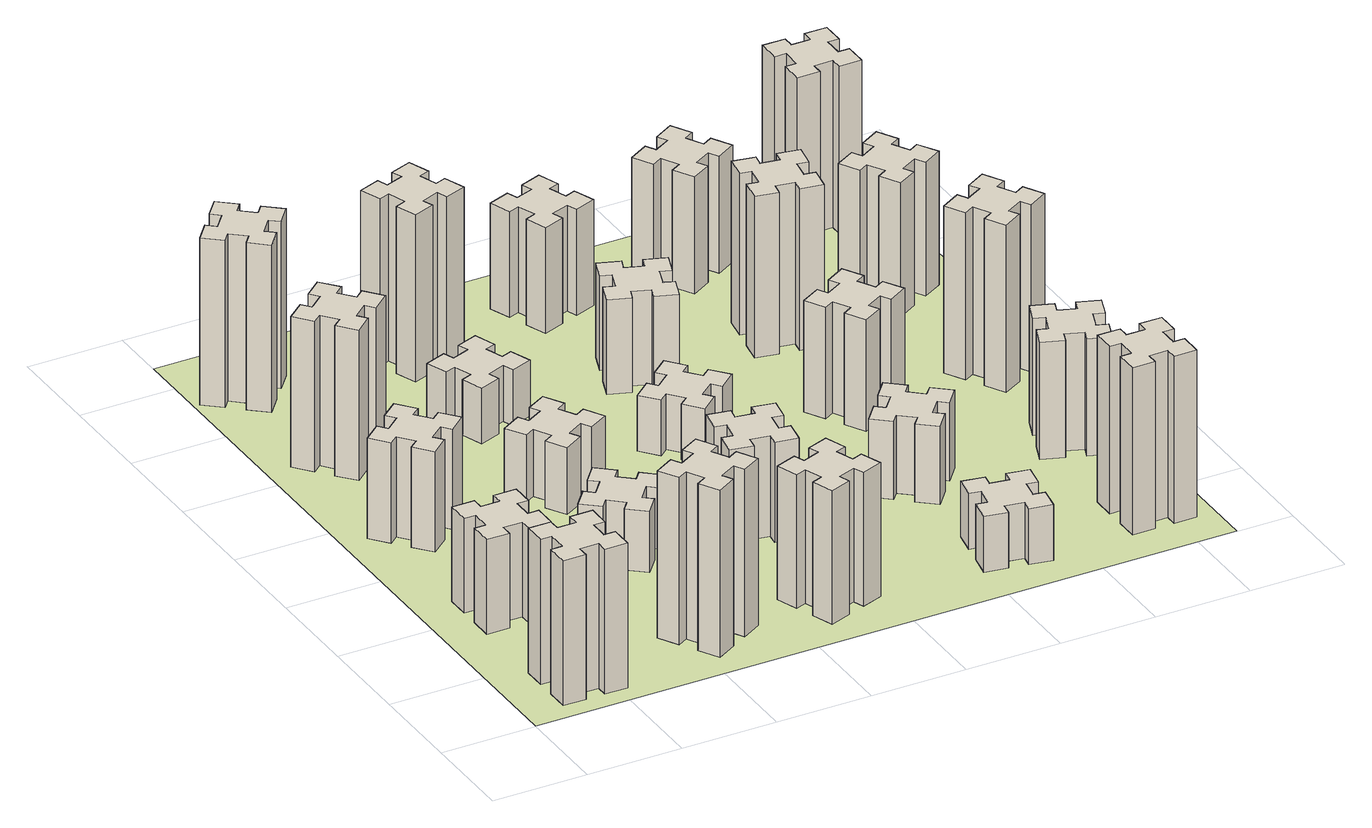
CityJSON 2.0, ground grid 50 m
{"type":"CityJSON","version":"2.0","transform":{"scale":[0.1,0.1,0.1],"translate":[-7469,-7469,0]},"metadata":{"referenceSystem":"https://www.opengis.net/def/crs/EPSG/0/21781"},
"CityObjects":{
"building1":{"type":"Building","attributes":{"class":"1000","function":"1000","usage":"1000","yearOfConstruction":2016,"roofType":"1000","measuredHeight":78,"storeysAboveGround":30,"storeysBelowGround":0},"geometry":[{"type":"Solid","lod":"1","boundaries":[[[[0,1,2,3,4,5,6,7,8,9,10,11,12,13,14,15,16,17,18,19]],[[17,16,20,21]],[[16,15,22,20]],[[15,14,23,22]],[[14,13,24,23]],[[13,12,25,24]],[[12,11,26,25]],[[11,10,27,26]],[[10,9,28,27]],[[9,8,29,28]],[[8,7,30,29]],[[7,6,31,30]],[[6,5,32,31]],[[5,4,33,32]],[[4,3,34,33]],[[3,2,35,34]],[[2,1,36,35]],[[1,0,37,36]],[[0,19,38,37]],[[19,18,39,38]],[[18,17,21,39]],[[24,25,26,27,28,29,30,31,32,33,34,35,36,37,38,39,21,20,22,23]]]]}]},
"building2":{"type":"Building","attributes":{"class":"1000","function":"1000","usage":"1000","yearOfConstruction":2016,"roofType":"1000","measuredHeight":51,"storeysAboveGround":30,"storeysBelowGround":0},"geometry":[{"type":"Solid","lod":"1","boundaries":[[[[40,41,42,43,44,45,46,47,48,49,50,51,52,53,54,55,56,57,58,59]],[[57,56,60,61]],[[56,55,62,60]],[[55,54,63,62]],[[54,53,64,63]],[[53,52,65,64]],[[52,51,66,65]],[[51,50,67,66]],[[50,49,68,67]],[[49,48,69,68]],[[48,47,70,69]],[[47,46,71,70]],[[46,45,72,71]],[[45,44,73,72]],[[44,43,74,73]],[[43,42,75,74]],[[42,41,76,75]],[[41,40,77,76]],[[40,59,78,77]],[[59,58,79,78]],[[58,57,61,79]],[[64,65,66,67,68,69,70,71,72,73,74,75,76,77,78,79,61,60,62,63]]]]}]},
"building3":{"type":"Building","attributes":{"class":"1000","function":"1000","usage":"1000","yearOfConstruction":2016,"roofType":"1000","measuredHeight":54,"storeysAboveGround":30,"storeysBelowGround":0},"geometry":[{"type":"Solid","lod":"1","boundaries":[[[[80,81,82,83,84,85,86,87,88,89,90,91,92,93,94,95,96,97,98,99]],[[97,96,100,101]],[[96,95,102,100]],[[95,94,103,102]],[[94,93,104,103]],[[93,92,105,104]],[[92,91,106,105]],[[91,90,107,106]],[[90,89,108,107]],[[89,88,109,108]],[[88,87,110,109]],[[87,86,111,110]],[[86,85,112,111]],[[85,84,113,112]],[[84,83,114,113]],[[83,82,115,114]],[[82,81,116,115]],[[81,80,117,116]],[[80,99,118,117]],[[99,98,119,118]],[[98,97,101,119]],[[104,105,106,107,108,109,110,111,112,113,114,115,116,117,118,119,101,100,102,103]]]]}]},
"building4":{"type":"Building","attributes":{"class":"1000","function":"1000","usage":"1000","yearOfConstruction":2016,"roofType":"1000","measuredHeight":81,"storeysAboveGround":30,"storeysBelowGround":0},"geometry":[{"type":"Solid","lod":"1","boundaries":[[[[120,121,122,123,124,125,126,127,128,129,130,131,132,133,134,135,136,137,138,139]],[[137,136,140,141]],[[136,135,142,140]],[[135,134,143,142]],[[134,133,144,143]],[[133,132,145,144]],[[132,131,146,145]],[[131,130,147,146]],[[130,129,148,147]],[[129,128,149,148]],[[128,127,150,149]],[[127,126,151,150]],[[126,125,152,151]],[[125,124,153,152]],[[124,123,154,153]],[[123,122,155,154]],[[122,121,156,155]],[[121,120,157,156]],[[120,139,158,157]],[[139,138,159,158]],[[138,137,141,159]],[[144,145,146,147,148,149,150,151,152,153,154,155,156,157,158,159,141,140,142,143]]]]}]},
"building5":{"type":"Building","attributes":{"class":"1000","function":"1000","usage":"1000","yearOfConstruction":2016,"roofType":"1000","measuredHeight":90,"storeysAboveGround":30,"storeysBelowGround":0},"geometry":[{"type":"Solid","lod":"1","boundaries":[[[[160,161,162,163,164,165,166,167,168,169,170,171,172,173,174,175,176,177,178,179]],[[177,176,180,181]],[[176,175,182,180]],[[175,174,183,182]],[[174,173,184,183]],[[173,172,185,184]],[[172,171,186,185]],[[171,170,187,186]],[[170,169,188,187]],[[169,168,189,188]],[[168,167,190,189]],[[167,166,191,190]],[[166,165,192,191]],[[165,164,193,192]],[[164,163,194,193]],[[163,162,195,194]],[[162,161,196,195]],[[161,160,197,196]],[[160,179,198,197]],[[179,178,199,198]],[[178,177,181,199]],[[184,185,186,187,188,189,190,191,192,193,194,195,196,197,198,199,181,180,182,183]]]]}]},
"building6":{"type":"Building","attributes":{"class":"1000","function":"1000","usage":"1000","yearOfConstruction":2016,"roofType":"1000","measuredHeight":90,"storeysAboveGround":30,"storeysBelowGround":0},"geometry":[{"type":"Solid","lod":"1","boundaries":[[[[200,201,202,203,204,205,206,207,208,209,210,211,212,213,214,215,216,217,218,219]],[[217,216,220,221]],[[216,215,222,220]],[[215,214,223,222]],[[214,213,224,223]],[[213,212,225,224]],[[212,211,226,225]],[[211,210,227,226]],[[210,209,228,227]],[[209,208,229,228]],[[208,207,230,229]],[[207,206,231,230]],[[206,205,232,231]],[[205,204,233,232]],[[204,203,234,233]],[[203,202,235,234]],[[202,201,236,235]],[[201,200,237,236]],[[200,219,238,237]],[[219,218,239,238]],[[218,217,221,239]],[[224,225,226,227,228,229,230,231,232,233,234,235,236,237,238,239,221,220,222,223]]]]}]},
"building7":{"type":"Building","attributes":{"class":"1000","function":"1000","usage":"1000","yearOfConstruction":2016,"roofType":"1000","measuredHeight":33,"storeysAboveGround":30,"storeysBelowGround":0},"geometry":[{"type":"Solid","lod":"1","boundaries":[[[[240,241,242,243,244,245,246,247,248,249,250,251,252,253,254,255,256,257,258,259]],[[257,256,260,261]],[[256,255,262,260]],[[255,254,263,262]],[[254,253,264,263]],[[253,252,265,264]],[[252,251,266,265]],[[251,250,267,266]],[[250,249,268,267]],[[249,248,269,268]],[[248,247,270,269]],[[247,246,271,270]],[[246,245,272,271]],[[245,244,273,272]],[[244,243,274,273]],[[243,242,275,274]],[[242,241,276,275]],[[241,240,277,276]],[[240,259,278,277]],[[259,258,279,278]],[[258,257,261,279]],[[264,265,266,267,268,269,270,271,272,273,274,275,276,277,278,279,261,260,262,263]]]]}]},
"building8":{"type":"Building","attributes":{"class":"1000","function":"1000","usage":"1000","yearOfConstruction":2016,"roofType":"1000","measuredHeight":36,"storeysAboveGround":30,"storeysBelowGround":0},"geometry":[{"type":"Solid","lod":"1","boundaries":[[[[280,281,282,283,284,285,286,287,288,289,290,291,292,293,294,295,296,297,298,299]],[[297,296,300,301]],[[296,295,302,300]],[[295,294,303,302]],[[294,293,304,303]],[[293,292,305,304]],[[292,291,306,305]],[[291,290,307,306]],[[290,289,308,307]],[[289,288,309,308]],[[288,287,310,309]],[[287,286,311,310]],[[286,285,312,311]],[[285,284,313,312]],[[284,283,314,313]],[[283,282,315,314]],[[282,281,316,315]],[[281,280,317,316]],[[280,299,318,317]],[[299,298,319,318]],[[298,297,301,319]],[[304,305,306,307,308,309,310,311,312,313,314,315,316,317,318,319,301,300,302,303]]]]}]},
"building9":{"type":"Building","attributes":{"class":"1000","function":"1000","usage":"1000","yearOfConstruction":2016,"roofType":"1000","measuredHeight":72,"storeysAboveGround":30,"storeysBelowGround":0},"geometry":[{"type":"Solid","lod":"1","boundaries":[[[[320,321,322,323,324,325,326,327,328,329,330,331,332,333,334,335,336,337,338,339]],[[337,336,340,341]],[[336,335,342,340]],[[335,334,343,342]],[[334,333,344,343]],[[333,332,345,344]],[[332,331,346,345]],[[331,330,347,346]],[[330,329,348,347]],[[329,328,349,348]],[[328,327,350,349]],[[327,326,351,350]],[[326,325,352,351]],[[325,324,353,352]],[[324,323,354,353]],[[323,322,355,354]],[[322,321,356,355]],[[321,320,357,356]],[[320,339,358,357]],[[339,338,359,358]],[[338,337,341,359]],[[344,345,346,347,348,349,350,351,352,353,354,355,356,357,358,359,341,340,342,343]]]]}]},
"building10":{"type":"Building","attributes":{"class":"1000","function":"1000","usage":"1000","yearOfConstruction":2016,"roofType":"1000","measuredHeight":30,"storeysAboveGround":30,"storeysBelowGround":0},"geometry":[{"type":"Solid","lod":"1","boundaries":[[[[360,361,362,363,364,365,366,367,368,369,370,371,372,373,374,375,376,377,378,379]],[[377,376,380,381]],[[376,375,382,380]],[[375,374,383,382]],[[374,373,384,383]],[[373,372,385,384]],[[372,371,386,385]],[[371,370,387,386]],[[370,369,388,387]],[[369,368,389,388]],[[368,367,390,389]],[[367,366,391,390]],[[366,365,392,391]],[[365,364,393,392]],[[364,363,394,393]],[[363,362,395,394]],[[362,361,396,395]],[[361,360,397,396]],[[360,379,398,397]],[[379,378,399,398]],[[378,377,381,399]],[[384,385,386,387,388,389,390,391,392,393,394,395,396,397,398,399,381,380,382,383]]]]}]},
"building11":{"type":"Building","attributes":{"class":"1000","function":"1000","usage":"1000","yearOfConstruction":2016,"roofType":"1000","measuredHeight":90,"storeysAboveGround":30,"storeysBelowGround":0},"geometry":[{"type":"Solid","lod":"1","boundaries":[[[[400,401,402,403,404,405,406,407,408,409,410,411,412,413,414,415,416,417,418,419]],[[417,416,420,421]],[[416,415,422,420]],[[415,414,423,422]],[[414,413,424,423]],[[413,412,425,424]],[[412,411,426,425]],[[411,410,427,426]],[[410,409,428,427]],[[409,408,429,428]],[[408,407,430,429]],[[407,406,431,430]],[[406,405,432,431]],[[405,404,433,432]],[[404,403,434,433]],[[403,402,435,434]],[[402,401,436,435]],[[401,400,437,436]],[[400,419,438,437]],[[419,418,439,438]],[[418,417,421,439]],[[424,425,426,427,428,429,430,431,432,433,434,435,436,437,438,439,421,420,422,423]]]]}]},
"building12":{"type":"Building","attributes":{"class":"1000","function":"1000","usage":"1000","yearOfConstruction":2016,"roofType":"1000","measuredHeight":54,"storeysAboveGround":30,"storeysBelowGround":0},"geometry":[{"type":"Solid","lod":"1","boundaries":[[[[440,441,442,443,444,445,446,447,448,449,450,451,452,453,454,455,456,457,458,459]],[[457,456,460,461]],[[456,455,462,460]],[[455,454,463,462]],[[454,453,464,463]],[[453,452,465,464]],[[452,451,466,465]],[[451,450,467,466]],[[450,449,468,467]],[[449,448,469,468]],[[448,447,470,469]],[[447,446,471,470]],[[446,445,472,471]],[[445,444,473,472]],[[444,443,474,473]],[[443,442,475,474]],[[442,441,476,475]],[[441,440,477,476]],[[440,459,478,477]],[[459,458,479,478]],[[458,457,461,479]],[[464,465,466,467,468,469,470,471,472,473,474,475,476,477,478,479,461,460,462,463]]]]}]},
"building13":{"type":"Building","attributes":{"class":"1000","function":"1000","usage":"1000","yearOfConstruction":2016,"roofType":"1000","measuredHeight":30,"storeysAboveGround":30,"storeysBelowGround":0},"geometry":[{"type":"Solid","lod":"1","boundaries":[[[[480,481,482,483,484,485,486,487,488,489,490,491,492,493,494,495,496,497,498,499]],[[497,496,500,501]],[[496,495,502,500]],[[495,494,503,502]],[[494,493,504,503]],[[493,492,505,504]],[[492,491,506,505]],[[491,490,507,506]],[[490,489,508,507]],[[489,488,509,508]],[[488,487,510,509]],[[487,486,511,510]],[[486,485,512,511]],[[485,484,513,512]],[[484,483,514,513]],[[483,482,515,514]],[[482,481,516,515]],[[481,480,517,516]],[[480,499,518,517]],[[499,498,519,518]],[[498,497,501,519]],[[504,505,506,507,508,509,510,511,512,513,514,515,516,517,518,519,501,500,502,503]]]]}]},
"building14":{"type":"Building","attributes":{"class":"1000","function":"1000","usage":"1000","yearOfConstruction":2016,"roofType":"1000","measuredHeight":51,"storeysAboveGround":30,"storeysBelowGround":0},"geometry":[{"type":"Solid","lod":"1","boundaries":[[[[520,521,522,523,524,525,526,527,528,529,530,531,532,533,534,535,536,537,538,539]],[[537,536,540,541]],[[536,535,542,540]],[[535,534,543,542]],[[534,533,544,543]],[[533,532,545,544]],[[532,531,546,545]],[[531,530,547,546]],[[530,529,548,547]],[[529,528,549,548]],[[528,527,550,549]],[[527,526,551,550]],[[526,525,552,551]],[[525,524,553,552]],[[524,523,554,553]],[[523,522,555,554]],[[522,521,556,555]],[[521,520,557,556]],[[520,539,558,557]],[[539,538,559,558]],[[538,537,541,559]],[[544,545,546,547,548,549,550,551,552,553,554,555,556,557,558,559,541,540,542,543]]]]}]},
"building15":{"type":"Building","attributes":{"class":"1000","function":"1000","usage":"1000","yearOfConstruction":2016,"roofType":"1000","measuredHeight":30,"storeysAboveGround":30,"storeysBelowGround":0},"geometry":[{"type":"Solid","lod":"1","boundaries":[[[[560,561,562,563,564,565,566,567,568,569,570,571,572,573,574,575,576,577,578,579]],[[577,576,580,581]],[[576,575,582,580]],[[575,574,583,582]],[[574,573,584,583]],[[573,572,585,584]],[[572,571,586,585]],[[571,570,587,586]],[[570,569,588,587]],[[569,568,589,588]],[[568,567,590,589]],[[567,566,591,590]],[[566,565,592,591]],[[565,564,593,592]],[[564,563,594,593]],[[563,562,595,594]],[[562,561,596,595]],[[561,560,597,596]],[[560,579,598,597]],[[579,578,599,598]],[[578,577,581,599]],[[584,585,586,587,588,589,590,591,592,593,594,595,596,597,598,599,581,580,582,583]]]]}]},
"building16":{"type":"Building","attributes":{"class":"1000","function":"1000","usage":"1000","yearOfConstruction":2016,"roofType":"1000","measuredHeight":57,"storeysAboveGround":30,"storeysBelowGround":0},"geometry":[{"type":"Solid","lod":"1","boundaries":[[[[600,601,602,603,604,605,606,607,608,609,610,611,612,613,614,615,616,617,618,619]],[[617,616,620,621]],[[616,615,622,620]],[[615,614,623,622]],[[614,613,624,623]],[[613,612,625,624]],[[612,611,626,625]],[[611,610,627,626]],[[610,609,628,627]],[[609,608,629,628]],[[608,607,630,629]],[[607,606,631,630]],[[606,605,632,631]],[[605,604,633,632]],[[604,603,634,633]],[[603,602,635,634]],[[602,601,636,635]],[[601,600,637,636]],[[600,619,638,637]],[[619,618,639,638]],[[618,617,621,639]],[[624,625,626,627,628,629,630,631,632,633,634,635,636,637,638,639,621,620,622,623]]]]}]},
"building17":{"type":"Building","attributes":{"class":"1000","function":"1000","usage":"1000","yearOfConstruction":2016,"roofType":"1000","measuredHeight":42,"storeysAboveGround":30,"storeysBelowGround":0},"geometry":[{"type":"Solid","lod":"1","boundaries":[[[[640,641,642,643,644,645,646,647,648,649,650,651,652,653,654,655,656,657,658,659]],[[657,656,660,661]],[[656,655,662,660]],[[655,654,663,662]],[[654,653,664,663]],[[653,652,665,664]],[[652,651,666,665]],[[651,650,667,666]],[[650,649,668,667]],[[649,648,669,668]],[[648,647,670,669]],[[647,646,671,670]],[[646,645,672,671]],[[645,644,673,672]],[[644,643,674,673]],[[643,642,675,674]],[[642,641,676,675]],[[641,640,677,676]],[[640,659,678,677]],[[659,658,679,678]],[[658,657,661,679]],[[664,665,666,667,668,669,670,671,672,673,674,675,676,677,678,679,661,660,662,663]]]]}]},
"building18":{"type":"Building","attributes":{"class":"1000","function":"1000","usage":"1000","yearOfConstruction":2016,"roofType":"1000","measuredHeight":60,"storeysAboveGround":30,"storeysBelowGround":0},"geometry":[{"type":"Solid","lod":"1","boundaries":[[[[680,681,682,683,684,685,686,687,688,689,690,691,692,693,694,695,696,697,698,699]],[[697,696,700,701]],[[696,695,702,700]],[[695,694,703,702]],[[694,693,704,703]],[[693,692,705,704]],[[692,691,706,705]],[[691,690,707,706]],[[690,689,708,707]],[[689,688,709,708]],[[688,687,710,709]],[[687,686,711,710]],[[686,685,712,711]],[[685,684,713,712]],[[684,683,714,713]],[[683,682,715,714]],[[682,681,716,715]],[[681,680,717,716]],[[680,699,718,717]],[[699,698,719,718]],[[698,697,701,719]],[[704,705,706,707,708,709,710,711,712,713,714,715,716,717,718,719,701,700,702,703]]]]}]},
"building19":{"type":"Building","attributes":{"class":"1000","function":"1000","usage":"1000","yearOfConstruction":2016,"roofType":"1000","measuredHeight":87,"storeysAboveGround":30,"storeysBelowGround":0},"geometry":[{"type":"Solid","lod":"1","boundaries":[[[[720,721,722,723,724,725,726,727,728,729,730,731,732,733,734,735,736,737,738,739]],[[737,736,740,741]],[[736,735,742,740]],[[735,734,743,742]],[[734,733,744,743]],[[733,732,745,744]],[[732,731,746,745]],[[731,730,747,746]],[[730,729,748,747]],[[729,728,749,748]],[[728,727,750,749]],[[727,726,751,750]],[[726,725,752,751]],[[725,724,753,752]],[[724,723,754,753]],[[723,722,755,754]],[[722,721,756,755]],[[721,720,757,756]],[[720,739,758,757]],[[739,738,759,758]],[[738,737,741,759]],[[744,745,746,747,748,749,750,751,752,753,754,755,756,757,758,759,741,740,742,743]]]]}]},
"building20":{"type":"Building","attributes":{"class":"1000","function":"1000","usage":"1000","yearOfConstruction":2016,"roofType":"1000","measuredHeight":90,"storeysAboveGround":30,"storeysBelowGround":0},"geometry":[{"type":"Solid","lod":"1","boundaries":[[[[760,761,762,763,764,765,766,767,768,769,770,771,772,773,774,775,776,777,778,779]],[[777,776,780,781]],[[776,775,782,780]],[[775,774,783,782]],[[774,773,784,783]],[[773,772,785,784]],[[772,771,786,785]],[[771,770,787,786]],[[770,769,788,787]],[[769,768,789,788]],[[768,767,790,789]],[[767,766,791,790]],[[766,765,792,791]],[[765,764,793,792]],[[764,763,794,793]],[[763,762,795,794]],[[762,761,796,795]],[[761,760,797,796]],[[760,779,798,797]],[[779,778,799,798]],[[778,777,781,799]],[[784,785,786,787,788,789,790,791,792,793,794,795,796,797,798,799,781,780,782,783]]]]}]},
"building21":{"type":"Building","attributes":{"class":"1000","function":"1000","usage":"1000","yearOfConstruction":2016,"roofType":"1000","measuredHeight":63,"storeysAboveGround":30,"storeysBelowGround":0},"geometry":[{"type":"Solid","lod":"1","boundaries":[[[[800,801,802,803,804,805,806,807,808,809,810,811,812,813,814,815,816,817,818,819]],[[817,816,820,821]],[[816,815,822,820]],[[815,814,823,822]],[[814,813,824,823]],[[813,812,825,824]],[[812,811,826,825]],[[811,810,827,826]],[[810,809,828,827]],[[809,808,829,828]],[[808,807,830,829]],[[807,806,831,830]],[[806,805,832,831]],[[805,804,833,832]],[[804,803,834,833]],[[803,802,835,834]],[[802,801,836,835]],[[801,800,837,836]],[[800,819,838,837]],[[819,818,839,838]],[[818,817,821,839]],[[824,825,826,827,828,829,830,831,832,833,834,835,836,837,838,839,821,820,822,823]]]]}]},
"building22":{"type":"Building","attributes":{"class":"1000","function":"1000","usage":"1000","yearOfConstruction":2016,"roofType":"1000","measuredHeight":63,"storeysAboveGround":30,"storeysBelowGround":0},"geometry":[{"type":"Solid","lod":"1","boundaries":[[[[840,841,842,843,844,845,846,847,848,849,850,851,852,853,854,855,856,857,858,859]],[[857,856,860,861]],[[856,855,862,860]],[[855,854,863,862]],[[854,853,864,863]],[[853,852,865,864]],[[852,851,866,865]],[[851,850,867,866]],[[850,849,868,867]],[[849,848,869,868]],[[848,847,870,869]],[[847,846,871,870]],[[846,845,872,871]],[[845,844,873,872]],[[844,843,874,873]],[[843,842,875,874]],[[842,841,876,875]],[[841,840,877,876]],[[840,859,878,877]],[[859,858,879,878]],[[858,857,861,879]],[[864,865,866,867,868,869,870,871,872,873,874,875,876,877,878,879,861,860,862,863]]]]}]},
"building23":{"type":"Building","attributes":{"class":"1000","function":"1000","usage":"1000","yearOfConstruction":2016,"roofType":"1000","measuredHeight":90,"storeysAboveGround":30,"storeysBelowGround":0},"geometry":[{"type":"Solid","lod":"1","boundaries":[[[[880,881,882,883,884,885,886,887,888,889,890,891,892,893,894,895,896,897,898,899]],[[897,896,900,901]],[[896,895,902,900]],[[895,894,903,902]],[[894,893,904,903]],[[893,892,905,904]],[[892,891,906,905]],[[891,890,907,906]],[[890,889,908,907]],[[889,888,909,908]],[[888,887,910,909]],[[887,886,911,910]],[[886,885,912,911]],[[885,884,913,912]],[[884,883,914,913]],[[883,882,915,914]],[[882,881,916,915]],[[881,880,917,916]],[[880,899,918,917]],[[899,898,919,918]],[[898,897,901,919]],[[904,905,906,907,908,909,910,911,912,913,914,915,916,917,918,919,901,900,902,903]]]]}]},
"building24":{"type":"Building","attributes":{"class":"1000","function":"1000","usage":"1000","yearOfConstruction":2016,"roofType":"1000","measuredHeight":72,"storeysAboveGround":30,"storeysBelowGround":0},"geometry":[{"type":"Solid","lod":"1","boundaries":[[[[920,921,922,923,924,925,926,927,928,929,930,931,932,933,934,935,936,937,938,939]],[[937,936,940,941]],[[936,935,942,940]],[[935,934,943,942]],[[934,933,944,943]],[[933,932,945,944]],[[932,931,946,945]],[[931,930,947,946]],[[930,929,948,947]],[[929,928,949,948]],[[928,927,950,949]],[[927,926,951,950]],[[926,925,952,951]],[[925,924,953,952]],[[924,923,954,953]],[[923,922,955,954]],[[922,921,956,955]],[[921,920,957,956]],[[920,939,958,957]],[[939,938,959,958]],[[938,937,941,959]],[[944,945,946,947,948,949,950,951,952,953,954,955,956,957,958,959,941,940,942,943]]]]}]},
"building25":{"type":"Building","attributes":{"class":"1000","function":"1000","usage":"1000","yearOfConstruction":2016,"roofType":"1000","measuredHeight":90,"storeysAboveGround":30,"storeysBelowGround":0},"geometry":[{"type":"Solid","lod":"1","boundaries":[[[[960,961,962,963,964,965,966,967,968,969,970,971,972,973,974,975,976,977,978,979]],[[977,976,980,981]],[[976,975,982,980]],[[975,974,983,982]],[[974,973,984,983]],[[973,972,985,984]],[[972,971,986,985]],[[971,970,987,986]],[[970,969,988,987]],[[969,968,989,988]],[[968,967,990,989]],[[967,966,991,990]],[[966,965,992,991]],[[965,964,993,992]],[[964,963,994,993]],[[963,962,995,994]],[[962,961,996,995]],[[961,960,997,996]],[[960,979,998,997]],[[979,978,999,998]],[[978,977,981,999]],[[984,985,986,987,988,989,990,991,992,993,994,995,996,997,998,999,981,980,982,983]]]]}]},
"landuse1":{"type":"LandUse","attributes":{"name":"plot1","function":"1010"},"geometry":[{"type":"MultiSurface","lod":"1","boundaries":[[[1000,1001,1002,1003]]]}]}
},
"vertices":[
[265,325,0],[265,225,0],[205,225,0],[205,105,0],[325,105,0],[325,165,0],[425,165,0],[425,105,0],[545,105,0],[545,225,0],[485,225,0],[485,325,0],[545,325,0],[545,445,0],[425,445,0],[425,385,0],[325,385,0],[325,445,0],[205,445,0],[205,325,0],[325,385,780],[325,445,780],[425,385,780],[425,445,780],[545,445,780],[545,325,780],[485,325,780],[485,225,780],[545,225,780],[545,105,780],[425,105,780],[425,165,780],[325,165,780],[325,105,780],[205,105,780],[205,225,780],[265,225,780],[265,325,780],[205,325,780],[205,445,780],
[265,1065,0],[265,965,0],[205,965,0],[205,845,0],[325,845,0],[325,905,0],[425,905,0],[425,845,0],[545,845,0],[545,965,0],[485,965,0],[485,1065,0],[545,1065,0],[545,1185,0],[425,1185,0],[425,1125,0],[325,1125,0],[325,1185,0],[205,1185,0],[205,1065,0],[325,1125,510],[325,1185,510],[425,1125,510],[425,1185,510],[545,1185,510],[545,1065,510],[485,1065,510],[485,965,510],[545,965,510],[545,845,510],[425,845,510],[425,905,510],[325,905,510],[325,845,510],[205,845,510],[205,965,510],[265,965,510],[265,1065,510],[205,1065,510],[205,1185,510],
[492,1888,0],[427,1964,0],[473,2003,0],[396,2095,0],[304,2018,0],[343,1972,0],[266,1907,0],[228,1953,0],[136,1876,0],[213,1784,0],[259,1823,0],[323,1746,0],[277,1708,0],[354,1616,0],[446,1693,0],[408,1739,0],[484,1803,0],[523,1757,0],[615,1834,0],[538,1926,0],[484,1803,540],[523,1757,540],[408,1739,540],[446,1693,540],[354,1616,540],[277,1708,540],[323,1746,540],[259,1823,540],[213,1784,540],[136,1876,540],[228,1953,540],[266,1907,540],[343,1972,540],[304,2018,540],[396,2095,540],[473,2003,540],[427,1964,540],[492,1888,540],[538,1926,540],[615,1834,540],
[343,2712,0],[266,2647,0],[228,2693,0],[136,2616,0],[213,2524,0],[259,2563,0],[323,2486,0],[277,2448,0],[354,2356,0],[446,2433,0],[408,2479,0],[484,2543,0],[523,2497,0],[615,2574,0],[538,2666,0],[492,2628,0],[427,2704,0],[473,2743,0],[396,2835,0],[304,2758,0],[427,2704,810],[473,2743,810],[492,2628,810],[538,2666,810],[615,2574,810],[523,2497,810],[484,2543,810],[408,2479,810],[446,2433,810],[354,2356,810],[277,2448,810],[323,2486,810],[259,2563,810],[213,2524,810],[136,2616,810],[228,2693,810],[266,2647,810],[343,2712,810],[304,2758,810],[396,2835,810],
[1127,255,0],[1214,305,0],[1244,253,0],[1348,313,0],[1288,417,0],[1236,387,0],[1186,474,0],[1238,504,0],[1178,608,0],[1074,548,0],[1104,496,0],[1017,446,0],[987,498,0],[883,438,0],[943,334,0],[995,364,0],[1045,277,0],[993,247,0],[1053,143,0],[1157,203,0],[1045,277,900],[993,247,900],[995,364,900],[943,334,900],[883,438,900],[987,498,900],[1017,446,900],[1104,496,900],[1074,548,900],[1178,608,900],[1238,504,900],[1186,474,900],[1236,387,900],[1288,417,900],[1348,313,900],[1244,253,900],[1214,305,900],[1127,255,900],[1157,203,900],[1053,143,900],
[384,3387,0],[308,3452,0],[346,3498,0],[254,3575,0],[177,3483,0],[223,3444,0],[159,3368,0],[113,3406,0],[36,3314,0],[128,3237,0],[166,3283,0],[243,3219,0],[204,3173,0],[296,3096,0],[373,3188,0],[327,3226,0],[392,3303,0],[438,3264,0],[515,3356,0],[423,3433,0],[392,3303,900],[438,3264,900],[327,3226,900],[373,3188,900],[296,3096,900],[204,3173,900],[243,3219,900],[166,3283,900],[128,3237,900],[36,3314,900],[113,3406,900],[159,3368,900],[223,3444,900],[177,3483,900],[254,3575,900],[346,3498,900],[308,3452,900],[384,3387,900],[423,3433,900],[515,3356,900],
[1224,1267,0],[1148,1332,0],[1186,1378,0],[1094,1455,0],[1017,1363,0],[1063,1324,0],[999,1248,0],[953,1286,0],[876,1194,0],[968,1117,0],[1006,1163,0],[1083,1099,0],[1044,1053,0],[1136,976,0],[1213,1068,0],[1167,1106,0],[1232,1183,0],[1278,1144,0],[1355,1236,0],[1263,1313,0],[1232,1183,330],[1278,1144,330],[1167,1106,330],[1213,1068,330],[1136,976,330],[1044,1053,330],[1083,1099,330],[1006,1163,330],[968,1117,330],[876,1194,330],[953,1286,330],[999,1248,330],[1063,1324,330],[1017,1363,330],[1094,1455,330],[1186,1378,330],[1148,1332,330],[1224,1267,330],[1263,1313,330],[1355,1236,330],
[995,1844,0],[1045,1757,0],[993,1727,0],[1053,1623,0],[1157,1683,0],[1127,1735,0],[1214,1785,0],[1244,1733,0],[1348,1793,0],[1288,1897,0],[1236,1867,0],[1186,1954,0],[1238,1984,0],[1178,2088,0],[1074,2028,0],[1104,1976,0],[1017,1926,0],[987,1978,0],[883,1918,0],[943,1814,0],[1017,1926,360],[987,1978,360],[1104,1976,360],[1074,2028,360],[1178,2088,360],[1238,1984,360],[1186,1954,360],[1236,1867,360],[1288,1897,360],[1348,1793,360],[1244,1733,360],[1214,1785,360],[1127,1735,360],[1157,1683,360],[1053,1623,360],[993,1727,360],[1045,1757,360],[995,1844,360],[943,1814,360],[883,1918,360],
[1765,496,0],[1671,462,0],[1650,518,0],[1537,477,0],[1579,364,0],[1635,385,0],[1669,291,0],[1613,270,0],[1654,157,0],[1767,199,0],[1746,255,0],[1840,289,0],[1860,233,0],[1973,274,0],[1932,387,0],[1876,366,0],[1842,460,0],[1898,480,0],[1857,593,0],[1744,552,0],[1842,460,720],[1898,480,720],[1876,366,720],[1932,387,720],[1973,274,720],[1860,233,720],[1840,289,720],[1746,255,720],[1767,199,720],[1654,157,720],[1613,270,720],[1669,291,720],[1635,385,720],[1579,364,720],[1537,477,720],[1650,518,720],[1671,462,720],[1765,496,720],[1744,552,720],[1857,593,720],
[1106,2475,0],[1200,2509,0],[1220,2453,0],[1333,2494,0],[1292,2607,0],[1236,2586,0],[1202,2680,0],[1258,2700,0],[1217,2813,0],[1104,2772,0],[1125,2716,0],[1031,2682,0],[1010,2738,0],[897,2697,0],[939,2584,0],[995,2605,0],[1029,2511,0],[973,2490,0],[1014,2377,0],[1127,2419,0],[1029,2511,300],[973,2490,300],[995,2605,300],[939,2584,300],[897,2697,300],[1010,2738,300],[1031,2682,300],[1125,2716,300],[1104,2772,300],[1217,2813,300],[1258,2700,300],[1202,2680,300],[1236,2586,300],[1292,2607,300],[1333,2494,300],[1220,2453,300],[1200,2509,300],[1106,2475,300],[1127,2419,300],[1014,2377,300],
[1125,3356,0],[1031,3322,0],[1010,3378,0],[897,3337,0],[939,3224,0],[995,3245,0],[1029,3151,0],[973,3130,0],[1014,3017,0],[1127,3059,0],[1106,3115,0],[1200,3149,0],[1220,3093,0],[1333,3134,0],[1292,3247,0],[1236,3226,0],[1202,3320,0],[1258,3340,0],[1217,3453,0],[1104,3412,0],[1202,3320,900],[1258,3340,900],[1236,3226,900],[1292,3247,900],[1333,3134,900],[1220,3093,900],[1200,3149,900],[1106,3115,900],[1127,3059,900],[1014,3017,900],[973,3130,900],[1029,3151,900],[995,3245,900],[939,3224,900],[897,3337,900],[1010,3378,900],[1031,3322,900],[1125,3356,900],[1104,3412,900],[1217,3453,900],
[1855,1047,0],[1872,1145,0],[1931,1135,0],[1952,1253,0],[1834,1274,0],[1824,1215,0],[1725,1232,0],[1736,1291,0],[1617,1312,0],[1597,1194,0],[1656,1184,0],[1638,1085,0],[1579,1096,0],[1558,977,0],[1677,957,0],[1687,1016,0],[1785,998,0],[1775,939,0],[1893,918,0],[1914,1037,0],[1785,998,540],[1775,939,540],[1687,1016,540],[1677,957,540],[1558,977,540],[1579,1096,540],[1638,1085,540],[1656,1184,540],[1597,1194,540],[1617,1312,540],[1736,1291,540],[1725,1232,540],[1824,1215,540],[1834,1274,540],[1952,1253,540],[1931,1135,540],[1872,1145,540],[1855,1047,540],[1914,1037,540],[1893,918,540],
[1972,1988,0],[1907,2064,0],[1953,2103,0],[1876,2195,0],[1784,2118,0],[1823,2072,0],[1746,2007,0],[1708,2053,0],[1616,1976,0],[1693,1884,0],[1739,1923,0],[1803,1846,0],[1757,1808,0],[1834,1716,0],[1926,1793,0],[1888,1839,0],[1964,1903,0],[2003,1857,0],[2095,1934,0],[2018,2026,0],[1964,1903,300],[2003,1857,300],[1888,1839,300],[1926,1793,300],[1834,1716,300],[1757,1808,300],[1803,1846,300],[1739,1923,300],[1693,1884,300],[1616,1976,300],[1708,2053,300],[1746,2007,300],[1823,2072,300],[1784,2118,300],[1876,2195,300],[1953,2103,300],[1907,2064,300],[1972,1988,300],[2018,2026,300],[2095,1934,300],
[2040,2682,0],[1946,2716,0],[1967,2772,0],[1854,2813,0],[1813,2700,0],[1869,2680,0],[1835,2586,0],[1779,2607,0],[1737,2494,0],[1850,2453,0],[1871,2509,0],[1965,2475,0],[1944,2419,0],[2057,2377,0],[2098,2490,0],[2042,2511,0],[2076,2605,0],[2132,2584,0],[2173,2697,0],[2060,2738,0],[2076,2605,510],[2132,2584,510],[2042,2511,510],[2098,2490,510],[2057,2377,510],[1944,2419,510],[1965,2475,510],[1871,2509,510],[1850,2453,510],[1737,2494,510],[1779,2607,510],[1835,2586,510],[1869,2680,510],[1813,2700,510],[1854,2813,510],[1967,2772,510],[1946,2716,510],[2040,2682,510],[2060,2738,510],[2173,2697,510],
[2596,444,0],[2578,345,0],[2519,356,0],[2498,237,0],[2617,217,0],[2627,276,0],[2725,258,0],[2715,199,0],[2833,178,0],[2854,297,0],[2795,307,0],[2812,405,0],[2871,395,0],[2892,513,0],[2774,534,0],[2764,475,0],[2665,492,0],[2676,551,0],[2557,572,0],[2537,454,0],[2665,492,300],[2676,551,300],[2764,475,300],[2774,534,300],[2892,513,300],[2871,395,300],[2812,405,300],[2795,307,300],[2854,297,300],[2833,178,300],[2715,199,300],[2725,258,300],[2627,276,300],[2617,217,300],[2498,237,300],[2519,356,300],[2578,345,300],[2596,444,300],[2537,454,300],[2557,572,300],
[1846,3215,0],[1940,3249,0],[1960,3193,0],[2073,3234,0],[2032,3347,0],[1976,3326,0],[1942,3420,0],[1998,3440,0],[1957,3553,0],[1844,3512,0],[1865,3456,0],[1771,3422,0],[1750,3478,0],[1637,3437,0],[1679,3324,0],[1735,3345,0],[1769,3251,0],[1713,3230,0],[1754,3117,0],[1867,3159,0],[1769,3251,570],[1713,3230,570],[1735,3345,570],[1679,3324,570],[1637,3437,570],[1750,3478,570],[1771,3422,570],[1865,3456,570],[1844,3512,570],[1957,3553,570],[1998,3440,570],[1942,3420,570],[1976,3326,570],[2032,3347,570],[2073,3234,570],[1960,3193,570],[1940,3249,570],[1846,3215,570],[1867,3159,570],[1754,3117,570],
[2647,1006,0],[2712,1083,0],[2758,1044,0],[2835,1136,0],[2743,1213,0],[2704,1167,0],[2628,1232,0],[2666,1278,0],[2574,1355,0],[2497,1263,0],[2543,1224,0],[2479,1148,0],[2433,1186,0],[2356,1094,0],[2448,1017,0],[2486,1063,0],[2563,999,0],[2524,953,0],[2616,876,0],[2693,968,0],[2563,999,420],[2524,953,420],[2486,1063,420],[2448,1017,420],[2356,1094,420],[2433,1186,420],[2479,1148,420],[2543,1224,420],[2497,1263,420],[2574,1355,420],[2666,1278,420],[2628,1232,420],[2704,1167,420],[2743,1213,420],[2835,1136,420],[2758,1044,420],[2712,1083,420],[2647,1006,420],[2693,968,420],[2616,876,420],
[2816,1867,0],[2766,1954,0],[2818,1984,0],[2758,2088,0],[2654,2028,0],[2684,1976,0],[2597,1926,0],[2567,1978,0],[2463,1918,0],[2523,1814,0],[2575,1844,0],[2625,1757,0],[2573,1727,0],[2633,1623,0],[2737,1683,0],[2707,1735,0],[2794,1785,0],[2824,1733,0],[2928,1793,0],[2868,1897,0],[2794,1785,600],[2824,1733,600],[2707,1735,600],[2737,1683,600],[2633,1623,600],[2573,1727,600],[2625,1757,600],[2575,1844,600],[2523,1814,600],[2463,1918,600],[2567,1978,600],[2597,1926,600],[2684,1976,600],[2654,2028,600],[2758,2088,600],[2818,1984,600],[2766,1954,600],[2816,1867,600],[2868,1897,600],[2928,1793,600],
[2627,2496,0],[2725,2478,0],[2715,2419,0],[2833,2398,0],[2854,2517,0],[2795,2527,0],[2812,2625,0],[2871,2615,0],[2892,2733,0],[2774,2754,0],[2764,2695,0],[2665,2712,0],[2676,2771,0],[2557,2792,0],[2537,2674,0],[2596,2664,0],[2578,2565,0],[2519,2576,0],[2498,2457,0],[2617,2437,0],[2578,2565,870],[2519,2576,870],[2596,2664,870],[2537,2674,870],[2557,2792,870],[2676,2771,870],[2665,2712,870],[2764,2695,870],[2774,2754,870],[2892,2733,870],[2871,2615,870],[2812,2625,870],[2795,2527,870],[2854,2517,870],[2833,2398,870],[2715,2419,870],[2725,2478,870],[2627,2496,870],[2617,2437,870],[2498,2457,870],
[3325,425,0],[3325,325,0],[3265,325,0],[3265,205,0],[3385,205,0],[3385,265,0],[3485,265,0],[3485,205,0],[3605,205,0],[3605,325,0],[3545,325,0],[3545,425,0],[3605,425,0],[3605,545,0],[3485,545,0],[3485,485,0],[3385,485,0],[3385,545,0],[3265,545,0],[3265,425,0],[3385,485,900],[3385,545,900],[3485,485,900],[3485,545,900],[3605,545,900],[3605,425,900],[3545,425,900],[3545,325,900],[3605,325,900],[3605,205,900],[3485,205,900],[3485,265,900],[3385,265,900],[3385,205,900],[3265,205,900],[3265,325,900],[3325,325,900],[3325,425,900],[3265,425,900],[3265,545,900],
[2716,3347,0],[2666,3434,0],[2718,3464,0],[2658,3568,0],[2554,3508,0],[2584,3456,0],[2497,3406,0],[2467,3458,0],[2363,3398,0],[2423,3294,0],[2475,3324,0],[2525,3237,0],[2473,3207,0],[2533,3103,0],[2637,3163,0],[2607,3215,0],[2694,3265,0],[2724,3213,0],[2828,3273,0],[2768,3377,0],[2694,3265,630],[2724,3213,630],[2607,3215,630],[2637,3163,630],[2533,3103,630],[2473,3207,630],[2525,3237,630],[2475,3324,630],[2423,3294,630],[2363,3398,630],[2467,3458,630],[2497,3406,630],[2584,3456,630],[2554,3508,630],[2658,3568,630],[2718,3464,630],[2666,3434,630],[2716,3347,630],[2768,3377,630],[2828,3273,630],
[3351,1029,0],[3445,995,0],[3424,939,0],[3537,897,0],[3578,1010,0],[3522,1031,0],[3556,1125,0],[3612,1104,0],[3653,1217,0],[3540,1258,0],[3520,1202,0],[3426,1236,0],[3447,1292,0],[3334,1333,0],[3293,1220,0],[3349,1200,0],[3315,1106,0],[3259,1127,0],[3217,1014,0],[3330,973,0],[3315,1106,630],[3259,1127,630],[3349,1200,630],[3293,1220,630],[3334,1333,630],[3447,1292,630],[3426,1236,630],[3520,1202,630],[3540,1258,630],[3653,1217,630],[3612,1104,630],[3556,1125,630],[3522,1031,630],[3578,1010,630],[3537,897,630],[3424,939,630],[3445,995,630],[3351,1029,630],[3330,973,630],[3217,1014,630],
[3556,1867,0],[3506,1954,0],[3558,1984,0],[3498,2088,0],[3394,2028,0],[3424,1976,0],[3337,1926,0],[3307,1978,0],[3203,1918,0],[3263,1814,0],[3315,1844,0],[3365,1757,0],[3313,1727,0],[3373,1623,0],[3477,1683,0],[3447,1735,0],[3534,1785,0],[3564,1733,0],[3668,1793,0],[3608,1897,0],[3534,1785,900],[3564,1733,900],[3447,1735,900],[3477,1683,900],[3373,1623,900],[3313,1727,900],[3365,1757,900],[3315,1844,900],[3263,1814,900],[3203,1918,900],[3307,1978,900],[3337,1926,900],[3424,1976,900],[3394,2028,900],[3498,2088,900],[3558,1984,900],[3506,1954,900],[3556,1867,900],[3608,1897,900],[3668,1793,900],
[3456,2707,0],[3406,2794,0],[3458,2824,0],[3398,2928,0],[3294,2868,0],[3324,2816,0],[3237,2766,0],[3207,2818,0],[3103,2758,0],[3163,2654,0],[3215,2684,0],[3265,2597,0],[3213,2567,0],[3273,2463,0],[3377,2523,0],[3347,2575,0],[3434,2625,0],[3464,2573,0],[3568,2633,0],[3508,2737,0],[3434,2625,720],[3464,2573,720],[3347,2575,720],[3377,2523,720],[3273,2463,720],[3213,2567,720],[3265,2597,720],[3215,2684,720],[3163,2654,720],[3103,2758,720],[3207,2818,720],[3237,2766,720],[3324,2816,720],[3294,2868,720],[3398,2928,720],[3458,2824,720],[3406,2794,720],[3456,2707,720],[3508,2737,720],[3568,2633,720],
[3285,3325,0],[3385,3325,0],[3385,3265,0],[3505,3265,0],[3505,3385,0],[3445,3385,0],[3445,3485,0],[3505,3485,0],[3505,3605,0],[3385,3605,0],[3385,3545,0],[3285,3545,0],[3285,3605,0],[3165,3605,0],[3165,3485,0],[3225,3485,0],[3225,3385,0],[3165,3385,0],[3165,3265,0],[3285,3265,0],[3225,3385,900],[3165,3385,900],[3225,3485,900],[3165,3485,900],[3165,3605,900],[3285,3605,900],[3285,3545,900],[3385,3545,900],[3385,3605,900],[3505,3605,900],[3505,3485,900],[3445,3485,900],[3445,3385,900],[3505,3385,900],[3505,3265,900],[3385,3265,900],[3385,3325,900],[3285,3325,900],[3285,3265,900],[3165,3265,900],
[5,3705,0],[3705,3705,0],[3705,5,0],[5,5,0]
]}
